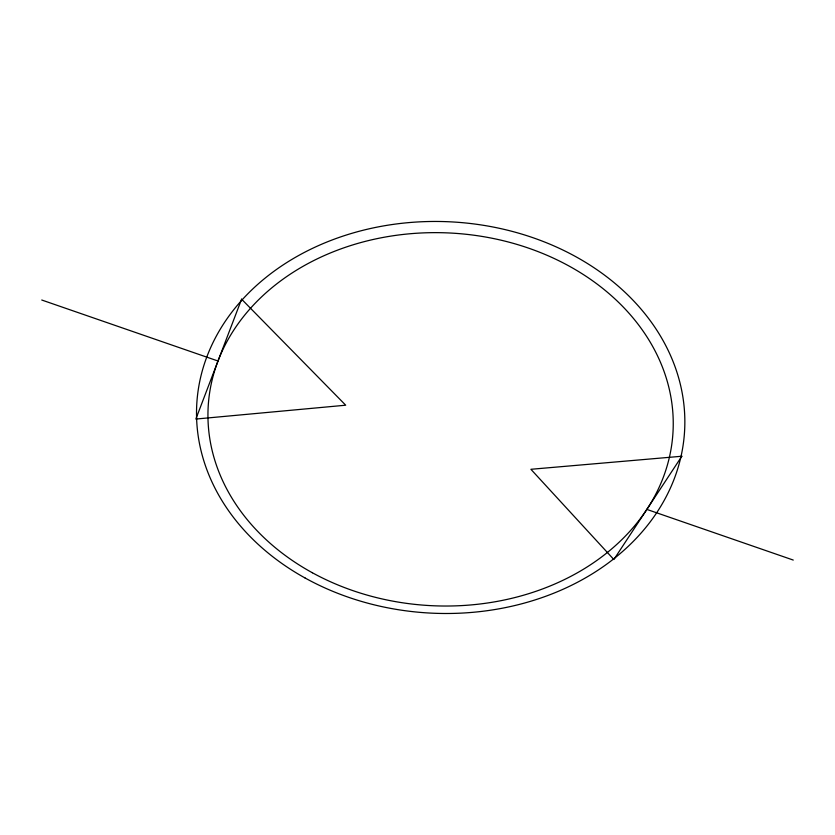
<?xml version="1.0" encoding="UTF-8"?>
<svg xmlns="http://www.w3.org/2000/svg" width="835" height="835" viewBox="0 0 835 835"><rect width="100%" height="100%" fill="white"/><g stroke="black" fill="none" stroke-linecap="round" stroke-linejoin="round"><path stroke-width="1.25" d="M41.75 300.015L217.998 361.012M646.854 509.413L793.25 560.066M241.597 299.191L195.849 419.055L345.711 405.205L241.597 299.191M681.84 456.244L613.861 559.534L530.903 469.291L681.84 456.244M305.119 578.018A244.279 195.881 2.9 0 0 684.335 434.597A244.279 195.881 2.9 0 0 332.591 239.802A244.279 195.881 2.9 0 0 305.119 578.018M312.373 572.758A232.756 186.56 2.9 0 0 672.822 434.743A232.756 186.56 2.9 0 0 336.578 250.5A232.756 186.56 2.9 0 0 312.373 572.758"/></g></svg>
